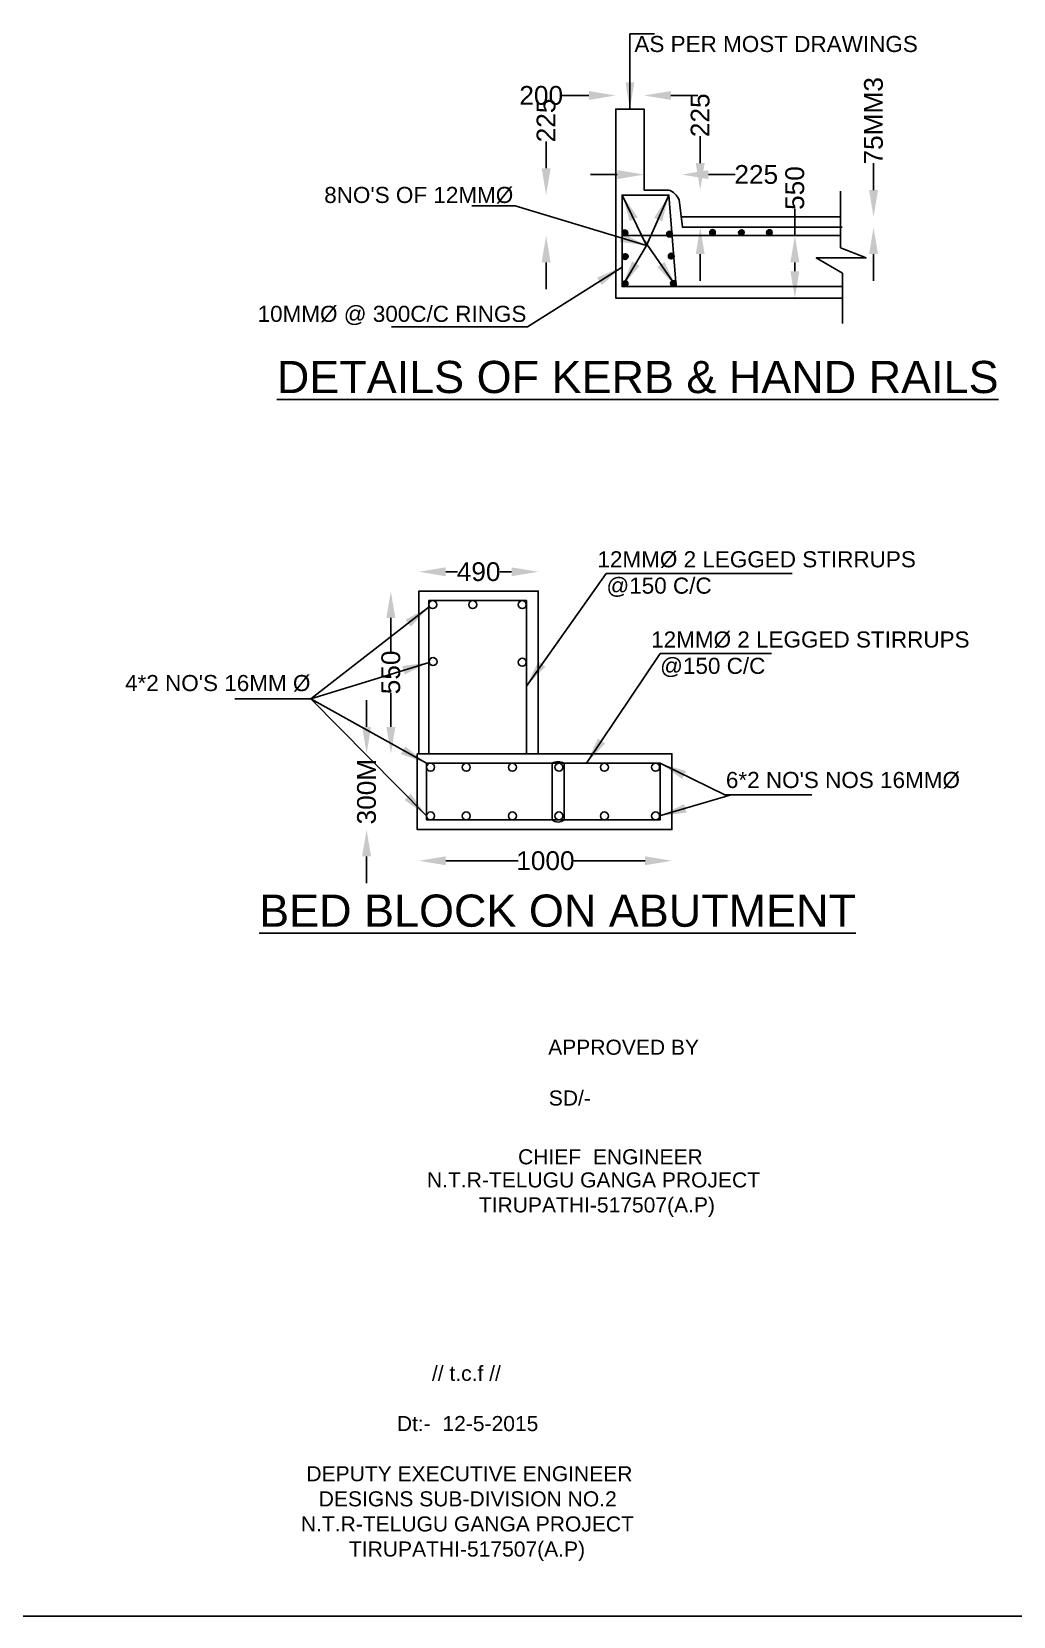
# Model space of a CAD drawing. Header units: millimetres. Extents: x 50754 to 63872, y -166310 to 12701.
# Drawn here: x 55283 to 58944, y 2808 to 8719 of the extents above; entities that cross this region are included whole.
import ezdxf

# ---------------------------------------------------------------- set-up
doc = ezdxf.new("R2010")
doc.units = ezdxf.units.MM
doc.header["$MEASUREMENT"] = 0
doc.layers.add('DRAWING', color=7, linetype='Continuous')
doc.layers.add('TEXT', color=7, linetype='Continuous')
doc.styles.get("Standard").update_dxf_attribs({"font": 'arial.ttf'})
doc.dimstyles.get("Standard").update_dxf_attribs({"dimtxt": 70, "dimasz": 100, "dimexe": 0.18, "dimexo": 0.0625, "dimgap": 0.09, "dimtad": 0, "dimdec": 0, "dimzin": 0, "dimdsep": 46, "dimtxsty": 'Standard', "dimcen": 0.09, "dimse1": 1, "dimse2": 1, "dimadec": 0, "dimazin": 0, "dimtfac": 1, "dimtdec": 0, "dimtofl": 0, "dimtmove": 0, "dimatfit": 3, "dimfxl": 1, "dimtolj": 1, "dimtzin": 0, "dimarcsym": 0})

# ---------------------------------------------------------------- blocks, each defined once
blk = doc.blocks.new('*D11')
at = {"layer": 'Defpoints', "color": 0, "transparency": 16777216}
for p in [(58128.8, 7958.7), (58128.8, 7958.7), (58128.8, 7725.4)]:
    blk.add_point(p, dxfattribs=at)
at = {"layer": 'TEXT', "color": 0, "lineweight": -2, "transparency": 16777216}
for p, q in [((58128.8, 7958.7), (58128.8, 8058.7)), ((58128.8, 7825.4), (58128.8, 7858.7))]:
    blk.add_line(p, q, dxfattribs=at)
at = {"layer": 'TEXT', "color": 0, "transparency": 16777216}
for points in [[(58112.2, 7858.7), (58145.5, 7858.7), (58128.8, 7958.7)], [(58112.2, 7825.4), (58145.5, 7825.4), (58128.8, 7725.4)]]:
    blk.add_solid(points, dxfattribs=at)
at = {"layer": 'TEXT', "color": 0, "transparency": 16777216, "insert": (58128.8, 8136), "char_height": 70, "attachment_point": 5, "rotation": 90}
blk.add_mtext('\\A1;550', dxfattribs=at)
blk = doc.blocks.new('*D12')
at = {"layer": 'Defpoints', "color": 0, "transparency": 16777216}
for p in [(57566.5, 8182.1), (57706.5, 8186.3), (57706.5, 8185.2)]:
    blk.add_point(p, dxfattribs=at)
at = {"layer": 'TEXT', "color": 0, "lineweight": -2, "transparency": 16777216}
for p, q in [((57466.5, 8186.3), (57366.5, 8186.3)), ((57806.5, 8186.3), (57906.5, 8186.3))]:
    blk.add_line(p, q, dxfattribs=at)
at = {"layer": 'TEXT', "color": 0, "transparency": 16777216}
for points in [[(57466.5, 8202.9), (57466.5, 8169.6), (57566.5, 8186.3)], [(57806.5, 8202.9), (57806.5, 8169.6), (57706.5, 8186.3)]]:
    blk.add_solid(points, dxfattribs=at)
at = {"layer": 'TEXT', "color": 0, "transparency": 16777216, "insert": (57984.8, 8186.3), "char_height": 70, "attachment_point": 5}
blk.add_mtext('\\A1;225', dxfattribs=at)
blk = doc.blocks.new('*D13')
at = {"layer": 'Defpoints', "color": 0, "transparency": 16777216}
for p in [(57775.9, 8129.2), (57782.9, 8129.2), (57781.8, 7989.6)]:
    blk.add_point(p, dxfattribs=at)
at = {"layer": 'TEXT', "color": 0, "lineweight": -2, "transparency": 16777216}
for p, q in [((57775.9, 8229.2), (57775.9, 8329.2)), ((57775.9, 7889.6), (57775.9, 7789.6))]:
    blk.add_line(p, q, dxfattribs=at)
at = {"layer": 'TEXT', "color": 0, "transparency": 16777216}
for points in [[(57759.2, 8229.2), (57792.6, 8229.2), (57775.9, 8129.2)], [(57759.2, 7889.6), (57792.6, 7889.6), (57775.9, 7989.6)]]:
    blk.add_solid(points, dxfattribs=at)
at = {"layer": 'TEXT', "color": 0, "transparency": 16777216, "insert": (57775.9, 8407.5), "char_height": 70, "attachment_point": 5, "rotation": 90}
blk.add_mtext('\\A1;225', dxfattribs=at)
blk = doc.blocks.new('*D14')
at = {"layer": 'Defpoints', "color": 0, "transparency": 16777216}
for p in [(57460.7, 8481.3), (57460.7, 8430.3), (57566.5, 8430.3)]:
    blk.add_point(p, dxfattribs=at)
at = {"layer": 'TEXT', "color": 0, "lineweight": -2, "transparency": 16777216}
for p, q in [((57360.7, 8481.3), (57260.7, 8481.3)), ((57666.5, 8481.3), (57766.5, 8481.3))]:
    blk.add_line(p, q, dxfattribs=at)
at = {"layer": 'TEXT', "color": 0, "transparency": 16777216}
for points in [[(57360.7, 8498), (57360.7, 8464.7), (57460.7, 8481.3)], [(57666.5, 8498), (57666.5, 8464.7), (57566.5, 8481.3)]]:
    blk.add_solid(points, dxfattribs=at)
at = {"layer": 'TEXT', "color": 0, "transparency": 16777216, "insert": (57182.8, 8481.3), "char_height": 70, "attachment_point": 5}
blk.add_mtext('\\A1;200', dxfattribs=at)
blk = doc.blocks.new('*D15')
at = {"layer": 'Defpoints', "color": 0, "transparency": 16777216}
for p in [(57201.2, 8109.9), (57484.4, 8109.9), (57484.4, 7958.7)]:
    blk.add_point(p, dxfattribs=at)
at = {"layer": 'TEXT', "color": 0, "lineweight": -2, "transparency": 16777216}
for p, q in [((57201.2, 8209.9), (57201.2, 8309.9)), ((57201.2, 7858.7), (57201.2, 7758.7))]:
    blk.add_line(p, q, dxfattribs=at)
at = {"layer": 'TEXT', "color": 0, "transparency": 16777216}
for points in [[(57184.5, 8209.9), (57217.9, 8209.9), (57201.2, 8109.9)], [(57184.5, 7858.7), (57217.9, 7858.7), (57201.2, 7958.7)]]:
    blk.add_solid(points, dxfattribs=at)
at = {"layer": 'TEXT', "color": 0, "transparency": 16777216, "insert": (57201.2, 8388.2), "char_height": 70, "attachment_point": 5, "rotation": 90}
blk.add_mtext('\\A1;225', dxfattribs=at)
blk = doc.blocks.new('*D16')
at = {"layer": 'Defpoints', "color": 0, "transparency": 16777216}
for p in [(58299.2, 8028.3), (58299.2, 7989.6), (58422.4, 8028.3)]:
    blk.add_point(p, dxfattribs=at)
at = {"layer": 'TEXT', "color": 0, "lineweight": -2, "transparency": 16777216}
for p, q in [((58422.4, 8128.3), (58422.4, 8228.3)), ((58422.4, 7889.6), (58422.4, 7789.6))]:
    blk.add_line(p, q, dxfattribs=at)
at = {"layer": 'TEXT', "color": 0, "transparency": 16777216}
for points in [[(58405.7, 8128.3), (58439, 8128.3), (58422.4, 8028.3)], [(58405.7, 7889.6), (58439, 7889.6), (58422.4, 7989.6)]]:
    blk.add_solid(points, dxfattribs=at)
at = {"layer": 'TEXT', "color": 0, "transparency": 16777216, "insert": (58422.4, 8386.9), "char_height": 70, "attachment_point": 5, "rotation": 90}
blk.add_mtext('\\A1;75MM3', dxfattribs=at)
blk = doc.blocks.new('*D17')
at = {"layer": 'Defpoints', "color": 0, "transparency": 16777216}
for p in [(57172.1, 6704.5), (56726.8, 6632.3), (57172.1, 6632.3)]:
    blk.add_point(p, dxfattribs=at)
at = {"layer": 'TEXT', "color": 0, "lineweight": -2, "transparency": 16777216}
for p, q in [((56826.8, 6704.5), (56870.7, 6704.5)), ((57072.1, 6704.5), (57028.2, 6704.5))]:
    blk.add_line(p, q, dxfattribs=at)
at = {"layer": 'TEXT', "color": 0, "transparency": 16777216}
for points in [[(56826.8, 6721.1), (56826.8, 6687.8), (56726.8, 6704.5)], [(57072.1, 6721.1), (57072.1, 6687.8), (57172.1, 6704.5)]]:
    blk.add_solid(points, dxfattribs=at)
at = {"layer": 'TEXT', "color": 0, "transparency": 16777216, "insert": (56949.4, 6704.5), "char_height": 70, "attachment_point": 5}
blk.add_mtext('\\A1;490', dxfattribs=at)
blk = doc.blocks.new('*D18')
at = {"layer": 'Defpoints', "color": 0, "transparency": 16777216}
for p in [(56726.8, 6025.9), (56531.6, 5742.8), (56726.8, 5742.8)]:
    blk.add_point(p, dxfattribs=at)
at = {"layer": 'TEXT', "color": 0, "lineweight": -2, "transparency": 16777216}
for p, q in [((56531.6, 6125.9), (56531.6, 6225.9)), ((56531.6, 5642.8), (56531.6, 5542.8))]:
    blk.add_line(p, q, dxfattribs=at)
at = {"layer": 'TEXT', "color": 0, "transparency": 16777216}
for points in [[(56514.9, 6125.9), (56548.3, 6125.9), (56531.6, 6025.9)], [(56514.9, 5642.8), (56548.3, 5642.8), (56531.6, 5742.8)]]:
    blk.add_solid(points, dxfattribs=at)
at = {"layer": 'TEXT', "color": 0, "transparency": 16777216, "insert": (56531.6, 5884.4), "char_height": 70, "attachment_point": 5, "rotation": 90}
blk.add_mtext('\\A1;300M', dxfattribs=at)
blk = doc.blocks.new('*D19')
at = {"layer": 'Defpoints', "color": 0, "transparency": 16777216}
for p in [(56726.8, 5742.8), (57670.3, 5742.8), (57670.3, 5626.4)]:
    blk.add_point(p, dxfattribs=at)
at = {"layer": 'TEXT', "color": 0, "lineweight": -2, "transparency": 16777216}
for p, q in [((56826.8, 5626.4), (57097.3, 5626.4)), ((57570.3, 5626.4), (57299.7, 5626.4))]:
    blk.add_line(p, q, dxfattribs=at)
at = {"layer": 'TEXT', "color": 0, "transparency": 16777216}
for points in [[(56826.8, 5643.1), (56826.8, 5609.8), (56726.8, 5626.4)], [(57570.3, 5643.1), (57570.3, 5609.8), (57670.3, 5626.4)]]:
    blk.add_solid(points, dxfattribs=at)
at = {"layer": 'TEXT', "color": 0, "transparency": 16777216, "insert": (57198.5, 5626.4), "char_height": 70, "attachment_point": 5}
blk.add_mtext('\\A1;1000', dxfattribs=at)
blk = doc.blocks.new('*D20')
at = {"layer": 'Defpoints', "color": 0, "transparency": 16777216}
for p in [(56622.1, 6632.3), (56720.3, 6632.3), (56720.3, 6025.9)]:
    blk.add_point(p, dxfattribs=at)
at = {"layer": 'TEXT', "color": 0, "lineweight": -2, "transparency": 16777216}
for p, q in [((56622.1, 6532.3), (56622.1, 6406.4)), ((56622.1, 6125.9), (56622.1, 6251.8))]:
    blk.add_line(p, q, dxfattribs=at)
at = {"layer": 'TEXT', "color": 0, "transparency": 16777216}
for points in [[(56605.5, 6532.3), (56638.8, 6532.3), (56622.1, 6632.3)], [(56605.5, 6125.9), (56638.8, 6125.9), (56622.1, 6025.9)]]:
    blk.add_solid(points, dxfattribs=at)
at = {"layer": 'TEXT', "color": 0, "transparency": 16777216, "insert": (56622.1, 6329.1), "char_height": 70, "attachment_point": 5, "rotation": 90}
blk.add_mtext('\\A1;550', dxfattribs=at)

msp = doc.modelspace()

# ---------------------------------------------------------------- hatches: boundary and pattern name
at = {"layer": 'DRAWING'}
h = msp.add_hatch(dxfattribs=at)
h.set_pattern_fill('ANSI31', color=256, style=0)
h.set_pattern_definition([(315, (4536.47961, 18592.0289), (-0.08838834765, -0.08838834765), [])])
h.paths.add_polyline_path([(57832.1, 7970.7, -0.409166), (57821.9, 7960.2), (57821.5, 7960.2, -0.409166), (57811.3, 7970.7, -1)])
h = msp.add_hatch(dxfattribs=at)
h.set_pattern_fill('ANSI31', color=256, style=0)
h.set_pattern_definition([(315, (4748.64711, 18591.52794), (-0.08838834765, -0.08838834765), [])])
h.paths.add_polyline_path([(58044.3, 7970.2, -0.409166), (58034.1, 7959.7), (58033.7, 7959.7, -0.409166), (58023.4, 7970.2, -1)])
h = msp.add_hatch(dxfattribs=at)
h.set_pattern_fill('ANSI31', color=256, style=0)
h.set_pattern_definition([(315, (4209.65998, 18590.494), (-0.08838834765, -0.08838834765), [])])
h.paths.add_polyline_path([(57505.3, 7969.1, -0.409166), (57495.1, 7958.7), (57494.7, 7958.7, -0.409166), (57484.4, 7969.1, -1)])
h = msp.add_hatch(dxfattribs=at)
h.set_pattern_fill('ANSI31', color=256, style=0)
h.set_pattern_definition([(315, (4376.00613, 18585.52898), (-0.08838834765, -0.08838834765), [])])
h.paths.add_polyline_path([(57671.7, 7964.2, -0.409166), (57661.4, 7953.7), (57661, 7953.7, -0.409166), (57650.8, 7964.2, -1)])
h = msp.add_hatch(dxfattribs=at)
h.set_pattern_fill('ANSI31', color=256, style=0)
h.set_pattern_definition([(315, (4644.30333, 18590.99327), (-0.08838834765, -0.08838834765), [])])
h.paths.add_polyline_path([(57940, 7969.6, -0.409166), (57929.7, 7959.2), (57929.3, 7959.2, -0.409166), (57919.1, 7969.6, -1)])
h = msp.add_hatch(dxfattribs=at)
h.set_pattern_fill('ANSI31', color=256, style=0)
h.set_pattern_definition([(315, (4210.99768, 18501.69808), (-0.08838834765, -0.08838834765), [])])
h.paths.add_polyline_path([(57506.7, 7880.3, -0.409166), (57496.4, 7869.9), (57496, 7869.9, -0.409166), (57485.8, 7880.3, -1)])
h = msp.add_hatch(dxfattribs=at)
h.set_pattern_fill('ANSI31', color=256, style=0)
h.set_pattern_definition([(315, (4382.44827, 18503.69649), (-0.08838834765, -0.08838834765), [])])
h.paths.add_polyline_path([(57678.1, 7882.3, -0.409166), (57667.9, 7871.9), (57667.5, 7871.9, -0.409166), (57657.2, 7882.3, -1)])
h = msp.add_hatch(dxfattribs=at)
h.set_pattern_fill('ANSI31', color=256, style=0)
h.set_pattern_definition([(315, (4210.67654, 18400.714), (-0.08838834765, -0.08838834765), [])])
h.paths.add_polyline_path([(57506.3, 7779.4, -0.409166), (57496.1, 7768.9), (57495.7, 7768.9, -0.409166), (57485.5, 7779.4, -1)])
h = msp.add_hatch(dxfattribs=at)
h.set_pattern_fill('ANSI31', color=256, style=0)
h.set_pattern_definition([(315, (4390.52373, 18401.11639), (-0.08838834765, -0.08838834765), [])])
h.paths.add_polyline_path([(57686.2, 7779.8, -0.409166), (57675.9, 7769.3), (57675.6, 7769.3, -0.409166), (57665.3, 7779.8, -1)])

# ---------------------------------------------------------------- linework, layer by layer
for points in [[(63870.3, 2808), (50753.8, 2808), (50753.8, 12701), (63870.3, 12701)], [(57686.2, 7768.4), (57484.4, 7768.4), (57484.4, 8109.9), (57659.3, 8109.9)], [(57172.1, 6025.9), (56726.8, 6025.9), (56726.8, 6632.3), (57172.1, 6632.3)], [(56720.3, 6025.9), (57670.3, 6025.9), (57670.3, 5742.8), (56720.3, 5742.8)], [(56755.2, 5990.2), (57626.1, 5990.2), (57626.1, 5778.8), (56755.2, 5778.8)], [(57223.7, 5990.2), (57267.9, 5990.2), (57267.9, 5778.8), (57223.7, 5778.8)]]:
    msp.add_lwpolyline(points, close=True, dxfattribs=at)
for points in [[(58305.3, 7725.4), (57460.7, 7725.4), (57460.7, 8430.3), (57566.5, 8430.3), (57566.5, 8128.7), (57657.1, 8128.7)], [(58306, 7631.2), (58306, 7818), (58208.6, 7875.6), (58394.6, 7875.6), (58299.2, 7913.3), (58299.2, 8124.6)], [(57696.8, 8091.8), (57709.3, 7989.6), (58305, 7989.6)], [(57704.6, 8028.3), (58299.2, 8028.3)], [(57484.4, 7958.7), (58299.2, 7958.7)], [(57686.2, 7768.4), (58306, 7768.4)], [(57127.5, 6596.9), (56763.3, 6596.9), (56763.3, 6025.9)], [(57127.5, 6025.9), (57127.5, 6596.9)]]:
    msp.add_lwpolyline(points, dxfattribs=at)
for centre, radius in [((57821.7, 7970.7), 10.4), ((58033.9, 7970.2), 10.4), ((57494.9, 7969.1), 10.4), ((57661.2, 7964.2), 10.4), ((57929.5, 7969.6), 10.4), ((57496.2, 7880.3), 10.4), ((57667.7, 7882.3), 10.4), ((57495.9, 7779.4), 10.4), ((57675.7, 7779.8), 10.4), ((56778.2, 6582), 15), ((56927.4, 6582), 15), ((57112.2, 6582), 15), ((56779.4, 6369.4), 15), ((57112.2, 6367.1), 15), ((56770, 5975.2), 15), ((56903.2, 5975.2), 15), ((57075.5, 5975.2), 15), ((57248.9, 5975.2), 15), ((57418.6, 5975.2), 15), ((57609.6, 5975.2), 15), ((56770, 5793.8), 15), ((56903.2, 5793.8), 15), ((57075.5, 5793.8), 15), ((57248.9, 5793.8), 15), ((57418.6, 5793.8), 15), ((57609.6, 5793.8), 15)]:
    msp.add_circle(centre, radius, dxfattribs=at)
for centre, radius, start, end in [((57640.3, 8070.9), 60.2, 20.33491, 73.86894), ((57245.8, 5951.6), 44.5, 60.18616, 119.81384), ((57245.8, 5804.9), 34.2, 229.71277, 310.28723)]:
    msp.add_arc(centre, radius, start, end, dxfattribs=at)

# ---------------------------------------------------------------- texts
at = {"layer": 'TEXT'}
for s, height, p in [('AS PER MOST DRAWINGS', 60, (57530.4, 8643.4)), ("8NO'S OF 12MMØ", 60, (56373.4, 8080.3)), ('10MMØ @ 300C/C RINGS', 60, (56125.1, 7636.8)), ('%%UDETAILS OF KERB & HAND RAILS', 120, (56196.8, 7371.2)), ('12MMØ 2 LEGGED STIRRUPS', 60, (57392.6, 6721.2)), ('@150 C/C', 60, (57426, 6622.9)), ('12MMØ 2 LEGGED STIRRUPS', 60, (57592.9, 6422)), ('@150 C/C', 60, (57626.3, 6323.7)), ("4*2 NO'S 16MM Ø", 60, (55630.7, 6259.5)), ("6*2 NO'S NOS 16MMØ", 60, (57871.7, 5897.9)), ('%%UBED BLOCK ON ABUTMENT', 120, (56130.9, 5380.4)), ('APPROVED BY ', 56.161, (57208.9, 4902.9)), ('SD/-', 56.16, (57211.1, 4713.4)), ('N.T.R-TELUGU GANGA PROJECT', 56.161, (56756.9, 4407.9)), ('TIRUPATHI-517507(A.P)', 56.161, (56950.3, 4314.5))]:
    msp.add_text(s, height=height, dxfattribs=at).set_placement(p)
at = {"layer": 'TEXT', "char_height": 56.161, "attachment_point": 1}
for s, insert, width in [('CHIEF  ENGINEER', (57096.5, 4550.2), 2818.909), ('\\pi3353.3;// t.c.f //\\P\\pi3481.9;\\P\\pi3222.6;Dt:-  12-5-2015\\P\\pi3481.9;\\P\\pi2863.3; DEPUTY EXECUTIVE ENGINEER\\P\\pi2931.1;DESIGNS SUB-DIVISION NO.2\\P\\pi2864.5;N.T.R-TELUGU GANGA PROJECT\\P\\pi3043.9;TIRUPATHI-517507(A.P)', (53421.9, 3742.4), 6963.77)]:
    msp.add_mtext(s, dxfattribs=dict(at, insert=insert, width=width))

# ---------------------------------------------------------------- dimensions: what is measured, and where the dimension line sits
at = {"layer": 'TEXT'}
for base, p1, p2, text, picture, middle in [((57460.7, 8481.3), (57566.5, 8430.3), (57460.7, 8430.3), '200', '*D14', (57182.8, 8481.3)), ((57706.5, 8186.3), (57566.5, 8182.1), (57706.5, 8185.2), '225', '*D12', (57984.8, 8186.3)), ((57172.1, 6704.5), (56726.8, 6632.3), (57172.1, 6632.3), '490', '*D17', (56949.4, 6704.5)), ((57670.3, 5626.4), (56726.8, 5742.8), (57670.3, 5742.8), '1000', '*D19', (57198.5, 5626.4))]:
    dim = msp.add_linear_dim(base=base, p1=p1, p2=p2, text=text, dimstyle='Standard', dxfattribs=at)
    dim.commit()
    dim.dimension.update_dxf_attribs({"geometry": picture, "text_midpoint": middle})
for base, p1, p2, text, picture, middle in [((58422.4, 8028.3), (58299.2, 7989.6), (58299.2, 8028.3), '75MM3', '*D16', (58422.4, 8386.9)), ((57201.2, 8109.9), (57484.4, 7958.7), (57484.4, 8109.9), '225', '*D15', (57201.2, 8388.2)), ((57775.9, 8129.2), (57781.8, 7989.6), (57782.9, 8129.2), '225', '*D13', (57775.9, 8407.5)), ((56622.1, 6632.3), (56720.3, 6025.9), (56720.3, 6632.3), '550', '*D20', (56622.1, 6329.1)), ((56531.6, 5742.8), (56726.8, 6025.9), (56726.8, 5742.8), '300M', '*D18', (56531.6, 5884.4))]:
    dim = msp.add_linear_dim(base=base, p1=p1, p2=p2, angle=90, text=text, dimstyle='Standard', dxfattribs=at)
    dim.commit()
    dim.dimension.update_dxf_attribs({"geometry": picture, "text_midpoint": middle})
dim = msp.add_linear_dim(base=(58128.8, 7958.7), p1=(58128.8, 7725.4), p2=(58128.8, 7958.7), angle=90, text='550', dimstyle='Standard', override={"dimtxt": 70}, dxfattribs=at)
dim.commit()
dim.dimension.update_dxf_attribs({"geometry": '*D11', "text_midpoint": (58128.8, 8136)})

# ---------------------------------------------------------------- leaders
at = {"layer": 'DRAWING'}
for points in [[(57513.6, 8430.3), (57513.6, 8710.7), (57605.7, 8710.7)], [(57484.4, 8109.9), (57576.1, 7922.1)], [(57659.3, 8109.9), (57576.1, 7922.1)], [(57576.1, 7922.1), (57085.9, 8069.2), (56923.7, 8069.2)], [(57484.4, 7768.4), (57576.1, 7922.1)], [(57686.2, 7768.4), (57567.8, 7939.2)], [(57484.4, 7841.5), (57131.6, 7618.2), (56624.5, 7618.2)], [(57127.5, 6278.4), (57425.6, 6698.7), (58118.4, 6698.7)], [(56765.5, 6574), (56323.5, 6230.3), (56040.2, 6230.3)], [(57352.3, 5990.2), (57625.9, 6399.5), (58041.6, 6399.5)], [(56764.7, 6366.6), (56323.5, 6230.3)], [(56755.2, 5990.2), (56323.5, 6230.3)], [(56755, 5793.8), (56323.5, 6230.3)], [(57626.1, 5990.2), (57867.7, 5872), (58192.7, 5872)], [(57624.6, 5793.8), (57891.8, 5872)]]:
    msp.add_leader(points, dimstyle='Standard', override={"dimgap": 0.09, "dimtad": 0}, dxfattribs=at)

doc.saveas('drawing.dxf')
